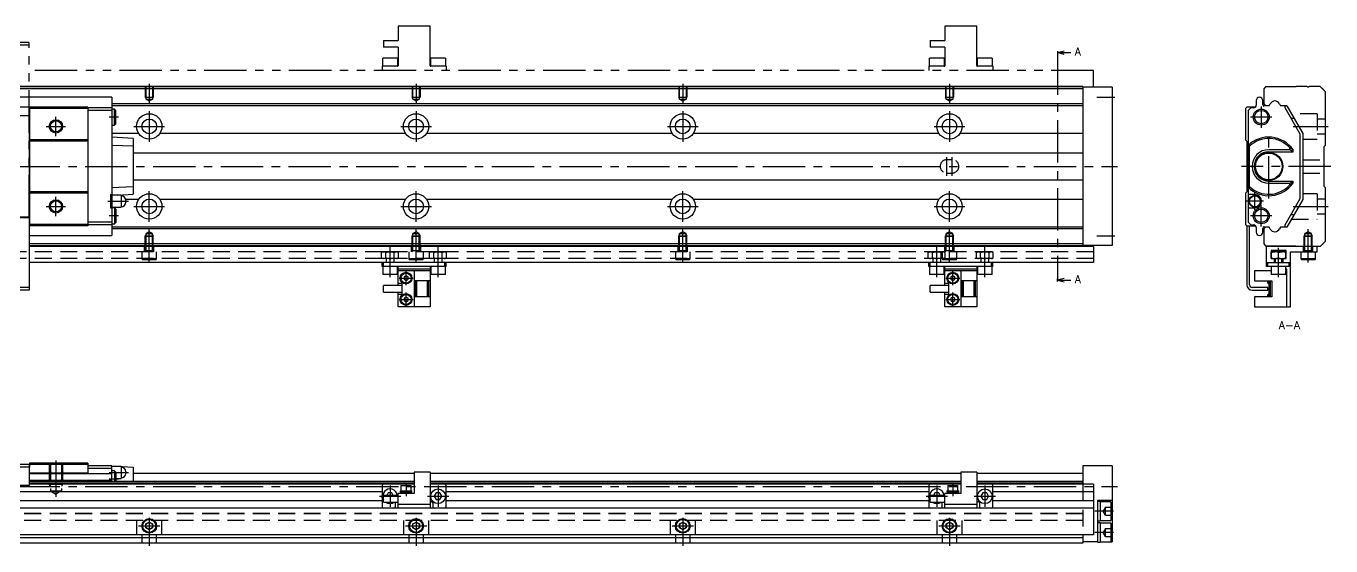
# Model space of a CAD drawing. Extents: x -2 to 744, y -8 to 204.
# Drawn here: x 255.2 to 744.4, y 9 to 203.9 of the extents above; entities that cross this region are included whole.
import ezdxf

# ---------------------------------------------------------------- set-up
doc = ezdxf.new("R2010")
doc.units = 0
doc.header["$LTSCALE"] = 0.5
for name, pattern in [('CENTER', [50.8, 31.75, -6.35, 6.35, -6.35]), ('DASHED', [19.05, 12.7, -6.35]), ('PHANTOM', [63.5, 31.75, -6.35, 6.35, -6.35, 6.35, -6.35])]:
    doc.linetypes.add(name, pattern=pattern)
for name, color, linetype in [('MSM_CENTER', 1, 'CENTER'), ('MSM_CONTINUOUS', 7, 'CONTINUOUS'), ('MSM_DASHED', 4, 'DASHED'), ('MSM_IMAGINARY', 6, 'PHANTOM'), ('MSM_NARROW', 5, 'CONTINUOUS'), ('MSM_PART_NUMBER', 7, 'CONTINUOUS')]:
    doc.layers.add(name, color=color, linetype=linetype)
doc.styles.get("Standard").update_dxf_attribs({"font": 'txt.shx', "height": 3, "bigfont": 'bigfont.shx'})

msp = doc.modelspace()

# ---------------------------------------------------------------- linework, layer by layer
at = {"layer": 'MSM_CENTER'}
for p, q in [((641.92, 193.98), (641.92, 108.62)), ((301.4, 182.3), (301.4, 174.79)), ((401.4, 182.3), (401.4, 174.79)), ((501.4, 182.3), (501.4, 174.79)), ((601.4, 182.3), (601.4, 174.79)), ((656.65, 177.3), (663.4, 177.3)), ((301.4, 172.05), (301.4, 160.55)), ((401.4, 172.05), (401.4, 160.55)), ((501.4, 172.05), (501.4, 160.55)), ((601.4, 172.05), (601.4, 160.55)), ((718.3, 173.8), (718.3, 165.8)), ((266.4, 162.67), (266.4, 169.92)), ((289.9, 169.8), (286.4, 169.8)), ((722.3, 169.8), (714.3, 169.8)), ((262.77, 166.3), (270.02, 166.3)), ((295.65, 166.3), (307.15, 166.3)), ((395.65, 166.3), (407.15, 166.3)), ((495.65, 166.3), (507.15, 166.3)), ((595.65, 166.3), (607.15, 166.3)), ((721.1, 139.3), (721.1, 163.3)), ((730.22, 166.3), (743.4, 166.3)), ((600.4, 147.8), (600.4, 154.8)), ((602.4, 147.8), (602.4, 154.8)), ((-2, 151.3), (664.4, 151.3)), ((744.4, 151.3), (710.9, 151.3)), ((301.4, 130.55), (301.4, 142.05)), ((401.4, 130.55), (401.4, 142.05)), ((501.4, 130.55), (501.4, 142.05)), ((601.4, 130.55), (601.4, 142.05)), ((266.4, 132.67), (266.4, 139.92)), ((285.9, 138.2), (293.6, 138.2)), ((719.15, 138.2), (712.65, 138.2)), ((715.9, 134.95), (715.9, 141.45)), ((262.77, 136.3), (270.02, 136.3)), ((289.9, 132.8), (286.4, 132.8)), ((295.65, 136.3), (307.15, 136.3)), ((395.65, 136.3), (407.15, 136.3)), ((495.65, 136.3), (507.15, 136.3)), ((595.65, 136.3), (607.15, 136.3)), ((722.3, 132.8), (714.3, 132.8)), ((718.3, 128.8), (718.3, 136.8)), ((730.22, 136.3), (743.4, 136.3)), ((301.4, 115.25), (301.4, 127.81)), ((401.4, 115.25), (401.4, 127.81)), ((501.4, 115.25), (501.4, 127.81)), ((601.4, 115.25), (601.4, 127.81)), ((735.9, 115.25), (735.9, 127.81)), ((656.65, 125.3), (663.4, 125.3)), ((391.65, 109.7), (391.65, 121.05)), ((409.65, 109.7), (409.65, 121.05)), ((596.65, 109.7), (596.65, 121.05)), ((614.65, 109.7), (614.65, 121.05)), ((724.8, 109.7), (724.8, 120.8)), ((395.02, 109.4), (400.27, 109.4)), ((397.65, 106.77), (397.65, 112.02)), ((600.02, 109.4), (605.27, 109.4)), ((602.65, 106.77), (602.65, 112.02)), ((397.65, 98.77), (397.65, 104.02)), ((602.65, 98.77), (602.65, 104.02)), ((395.02, 101.4), (400.27, 101.4)), ((600.02, 101.4), (605.27, 101.4)), ((266.4, 41), (266.4, 27.41)), ((286.4, 36.5), (293.6, 36.5)), ((-2, 31.3), (664.4, 31.3)), ((286.4, 34.1), (289.9, 34.1)), ((391.65, 31.6), (391.65, 23.6)), ((397.65, 32.7), (397.65, 27.7)), ((409.65, 31.6), (409.65, 23.6)), ((596.65, 31.6), (596.65, 23.6)), ((602.65, 32.7), (602.65, 27.7)), ((614.65, 31.6), (614.65, 23.6)), ((387.65, 27.6), (395.65, 27.6)), ((405.65, 27.6), (413.65, 27.6)), ((592.65, 27.6), (600.65, 27.6)), ((610.65, 27.6), (618.65, 27.6)), ((662.9, 22), (655.9, 22)), ((297.4, 16.5), (305.4, 16.5)), ((301.4, 19.5), (301.4, 9)), ((397.4, 16.5), (405.4, 16.5)), ((401.4, 19.5), (401.4, 9)), ((497.4, 16.5), (505.4, 16.5)), ((501.4, 19.5), (501.4, 9)), ((597.4, 16.5), (605.4, 16.5)), ((601.4, 19.5), (601.4, 9)), ((662.9, 14), (655.9, 14))]:
    msp.add_line(p, q, dxfattribs=at)
at = {"layer": 'MSM_CONTINUOUS'}
for p, q in [((641.92, 193.98), (644.42, 194.65)), ((641.92, 194.48), (641.92, 193.48)), ((644.42, 193.31), (641.92, 193.98)), ((641.92, 193.98), (646.92, 193.98)), ((651.4, 181.3), (151.4, 181.3)), ((651.4, 181.1), (151.4, 181.1)), ((651.4, 181.3), (651.4, 121.3)), ((662.4, 181), (651.4, 181)), ((662.4, 181), (662.4, 121.6)), ((719.9, 181.1), (719.2, 180.4)), ((731.2, 181.1), (719.9, 181.1)), ((731.4, 181.3), (731.2, 181.1)), ((735.5, 181.3), (731.4, 181.3)), ((740.4, 181.3), (736.3, 181.3)), ((742.4, 179.3), (740.4, 181.3)), ((651.4, 180.4), (151.4, 180.4)), ((287.4, 177.2), (215.4, 177.2)), ((287.4, 177.2), (287.4, 125.4)), ((719.2, 180.4), (719.2, 174.75)), ((742.4, 159.3), (742.4, 179.3)), ((278.4, 173.55), (224.4, 173.55)), ((256.5, 173.55), (256.5, 129.05)), ((278.4, 173.05), (256.5, 173.05)), ((278.4, 173.55), (278.4, 129.05)), ((287.4, 173.25), (278.4, 173.25)), ((287.4, 172.25), (278.4, 172.25)), ((651.4, 174.75), (287.4, 174.75)), ((651.4, 174.05), (287.4, 174.05)), ((288.4, 172.8), (287.4, 172.8)), ((288.9, 172.3), (288.4, 172.8)), ((288.4, 166.8), (288.4, 172.8)), ((288.9, 167.3), (288.9, 172.3)), ((712.9, 173.55), (712.4, 173.05)), ((712.4, 173.05), (712.4, 161.3)), ((716.11, 173.55), (712.9, 173.55)), ((714.4, 173.25), (713.4, 172.25)), ((713.4, 172.25), (713.4, 130.35)), ((715.4, 173.25), (714.4, 173.25)), ((716.4, 175.95), (716.4, 174.25)), ((718.9, 174.55), (718.9, 175.95)), ((719.2, 174.75), (719.9, 174.05)), ((719.85, 174.1), (719.7, 174.1)), ((721.25, 174.05), (719.9, 174.05)), ((721.25, 174.05), (721.62, 174.7)), ((725.12, 174.8), (725.55, 174.05)), ((727.9, 174.05), (725.55, 174.05)), ((727.24, 173.2), (727.24, 173.6)), ((732.9, 163.39), (727.24, 173.2)), ((727.9, 174.05), (733.9, 163.66)), ((256.4, 170.3), (246.4, 170.3)), ((256.4, 170.3), (256.4, 104.92)), ((287.4, 166.8), (288.4, 166.8)), ((288.4, 166.8), (288.9, 167.3)), ((730.64, 169.3), (729.49, 169.3)), ((297.45, 163.66), (287.4, 163.66)), ((295.4, 161.77), (287.4, 162.3)), ((295.4, 161.77), (295.4, 140.83)), ((397.45, 163.66), (305.35, 163.66)), ((497.45, 163.66), (405.35, 163.66)), ((597.45, 163.66), (505.35, 163.66)), ((651.4, 163.66), (605.35, 163.66)), ((732.9, 162.45), (732.9, 163.39)), ((732.9, 139.21), (732.9, 161.65)), ((733.9, 163.66), (733.9, 138.94)), ((278.4, 161.3), (256.5, 161.3)), ((278.4, 160.8), (256.5, 160.8)), ((295.4, 158.9), (287.4, 159.16)), ((712.4, 161.3), (712.9, 160.8)), ((712.9, 160.8), (712.9, 141.8)), ((713.9, 158.9), (713.4, 159.16)), ((713.9, 143.7), (713.9, 158.9)), ((728.95, 157.56), (721.1, 157.56)), ((721.1, 156.8), (730.2, 156.8)), ((728.95, 157.56), (728.95, 158.23)), ((730.2, 156.8), (728.95, 157.56)), ((730.2, 156.8), (730.2, 157.48)), ((741.9, 158.8), (742.4, 159.3)), ((741.9, 143.8), (741.9, 158.8)), ((651.4, 156.3), (295.4, 156.3)), ((287.4, 143.44), (295.4, 143.7)), ((295.4, 146.3), (651.4, 146.3)), ((713.4, 143.44), (713.9, 143.7)), ((721.1, 145.8), (730.2, 145.8)), ((721.1, 145.04), (728.95, 145.04)), ((728.95, 145.04), (730.2, 145.8)), ((728.95, 144.37), (728.95, 145.04)), ((730.2, 145.12), (730.2, 145.8)), ((742.4, 143.3), (741.9, 143.8)), ((742.4, 123.3), (742.4, 143.3)), ((278.4, 141.8), (256.5, 141.8)), ((278.4, 141.3), (256.5, 141.3)), ((286.9, 140.7), (286.9, 135.7)), ((286.9, 140.7), (287.4, 140.7)), ((287.4, 139.7), (286.9, 139.7)), ((290.85, 140.45), (287.4, 140.45)), ((289.66, 140.45), (295.4, 140.83)), ((290.85, 140.45), (290.85, 135.95)), ((297.45, 138.94), (292.54, 138.94)), ((292.6, 138.5), (292.6, 137.9)), ((397.45, 138.94), (305.35, 138.94)), ((497.45, 138.94), (405.35, 138.94)), ((597.45, 138.94), (505.35, 138.94)), ((651.4, 138.94), (605.35, 138.94)), ((712.9, 141.8), (712.4, 141.3)), ((712.4, 141.3), (712.4, 129.55)), ((715.9, 140.7), (713.4, 140.7)), ((727.24, 129.4), (732.9, 139.21)), ((733.9, 138.94), (727.9, 128.55)), ((286.9, 136.7), (287.4, 136.7)), ((286.9, 135.7), (287.4, 135.7)), ((287.4, 135.95), (290.85, 135.95)), ((288.4, 135.8), (287.4, 135.8)), ((288.4, 135.8), (288.4, 129.8)), ((288.9, 135.3), (288.4, 135.8)), ((288.9, 135.3), (288.9, 130.3)), ((713.4, 135.7), (715.9, 135.7)), ((729.49, 133.3), (730.64, 133.3)), ((278.4, 129.05), (256.4, 129.05)), ((278.4, 129.55), (256.5, 129.55)), ((287.4, 130.35), (278.4, 130.35)), ((287.4, 129.35), (278.4, 129.35)), ((287.4, 129.8), (288.4, 129.8)), ((651.4, 128.55), (287.4, 128.55)), ((651.4, 127.85), (287.4, 127.85)), ((288.4, 129.8), (288.9, 130.3)), ((712.4, 129.55), (712.9, 129.05)), ((712.9, 129.05), (716.11, 129.05)), ((712.9, 129.05), (712.9, 106.9)), ((713.4, 130.35), (714.4, 129.35)), ((713.9, 106.9), (713.9, 129.05)), ((714.4, 129.35), (715.4, 129.35)), ((716.4, 128.35), (716.4, 126.65)), ((718.9, 126.65), (718.9, 128.05)), ((719.9, 128.55), (719.2, 127.85)), ((719.2, 127.85), (719.2, 122.2)), ((719.7, 128.5), (719.85, 128.5)), ((721.25, 128.55), (719.9, 128.55)), ((721.68, 127.8), (721.25, 128.55)), ((725.55, 128.55), (725.18, 127.9)), ((727.9, 128.55), (725.55, 128.55)), ((727.24, 129), (727.24, 129.4)), ((256.4, 125.4), (287.4, 125.4)), ((740.4, 121.3), (742.4, 123.3)), ((651.4, 122.2), (256.4, 122.2)), ((651.4, 121.5), (256.4, 121.5)), ((655.4, 121.3), (256.4, 121.3)), ((662.4, 121.6), (651.4, 121.6)), ((655.4, 121.3), (655.4, 115.3)), ((719.2, 122.2), (719.9, 121.5)), ((719.9, 121.5), (731.2, 121.5)), ((740.4, 121.3), (720.3, 121.3)), ((720.3, 113.7), (720.3, 121.3)), ((727.65, 119.8), (721.95, 119.8)), ((721.95, 119.8), (721.95, 116.8)), ((727.55, 119.2), (722.05, 119.2)), ((722.05, 116.8), (722.05, 119.2)), ((724.8, 118.95), (723.42, 119.2)), ((724.8, 117.05), (724.8, 118.95)), ((727.55, 118.95), (726.17, 119.2)), ((727.55, 116.8), (727.55, 119.2)), ((727.65, 116.8), (727.65, 119.8)), ((729.3, 119.3), (739.3, 119.3)), ((729.3, 113.7), (729.3, 119.3)), ((731.2, 121.5), (731.4, 121.3)), ((733.15, 119.3), (733.15, 116.6)), ((738.65, 116.6), (738.65, 119.3)), ((739.3, 119.3), (739.3, 121.3)), ((655.4, 115.3), (256.4, 115.3)), ((388.65, 113.7), (388.65, 115.3)), ((412.65, 113.7), (388.65, 113.7)), ((388.9, 113.7), (388.9, 110.7)), ((389.15, 113.7), (389.15, 115.3)), ((394.4, 110.7), (394.4, 113.7)), ((394.65, 106.65), (394.65, 113.57)), ((406.65, 112.7), (394.65, 112.7)), ((406.65, 113.57), (406.65, 98.7)), ((406.9, 113.7), (406.9, 110.7)), ((412.15, 113.7), (412.15, 115.3)), ((412.4, 110.7), (412.4, 113.7)), ((412.65, 113.7), (412.65, 115.3)), ((593.65, 113.7), (593.65, 115.3)), ((617.65, 113.7), (593.65, 113.7)), ((593.9, 113.7), (593.9, 110.7)), ((594.15, 113.7), (594.15, 115.3)), ((599.4, 110.7), (599.4, 113.7)), ((599.65, 106.65), (599.65, 113.57)), ((611.65, 112.7), (599.65, 112.7)), ((611.65, 113.57), (611.65, 98.7)), ((611.9, 113.7), (611.9, 110.7)), ((617.15, 113.7), (617.15, 115.3)), ((617.4, 110.7), (617.4, 113.7)), ((617.65, 113.7), (617.65, 115.3)), ((720.3, 115.3), (729.3, 115.3)), ((729.3, 113.7), (720.3, 113.7)), ((720.8, 113.7), (720.8, 115.3)), ((721.95, 116.8), (727.65, 116.8)), ((722.05, 117.05), (723.42, 116.8)), ((722.05, 113.7), (722.05, 110.7)), ((723.1, 116.8), (723.1, 115.3)), ((723.3, 116.8), (723.3, 115.3)), ((724.8, 117.05), (726.17, 116.8)), ((726.3, 115.3), (726.3, 116.8)), ((726.5, 115.3), (726.5, 116.8)), ((727.55, 110.7), (727.55, 113.7)), ((727.7, 112.7), (727.7, 98.7)), ((728.8, 113.7), (728.8, 115.3)), ((729.3, 98.7), (729.3, 112.7)), ((733.15, 116.6), (733.45, 116.3)), ((738.65, 116.6), (733.15, 116.6)), ((738.35, 116.3), (733.45, 116.3)), ((738.35, 116.3), (738.65, 116.6)), ((394.4, 110.7), (388.9, 110.7)), ((406.65, 112.1), (394.65, 112.1)), ((397.65, 110.27), (396.9, 109.83)), ((396.9, 109.83), (396.9, 108.97)), ((396.9, 108.97), (397.65, 108.53)), ((398.4, 109.83), (397.65, 110.27)), ((397.65, 108.53), (398.4, 108.97)), ((398.4, 108.97), (398.4, 109.83)), ((400.65, 112.1), (400.65, 98.7)), ((406.65, 108.4), (400.65, 108.4)), ((401.15, 102.4), (401.15, 108.4)), ((401.65, 102.4), (401.65, 108.4)), ((405.65, 102.4), (405.65, 108.4)), ((406.15, 102.4), (406.15, 108.4)), ((412.4, 110.7), (406.9, 110.7)), ((599.4, 110.7), (593.9, 110.7)), ((611.65, 112.1), (599.65, 112.1)), ((602.65, 110.27), (601.9, 109.83)), ((601.9, 109.83), (601.9, 108.97)), ((601.9, 108.97), (602.65, 108.53)), ((603.4, 109.83), (602.65, 110.27)), ((602.65, 108.53), (603.4, 108.97)), ((603.4, 108.97), (603.4, 109.83)), ((605.65, 112.1), (605.65, 98.7)), ((611.65, 108.4), (605.65, 108.4)), ((606.15, 102.4), (606.15, 108.4)), ((606.65, 102.4), (606.65, 108.4)), ((610.65, 102.4), (610.65, 108.4)), ((611.15, 102.4), (611.15, 108.4)), ((617.4, 110.7), (611.9, 110.7)), ((644.42, 109.29), (641.92, 108.62)), ((641.92, 108.12), (641.92, 109.12)), ((641.92, 108.62), (644.42, 107.95)), ((641.92, 108.62), (646.92, 108.62)), ((715.7, 112.1), (715.7, 108.4)), ((722.05, 112.1), (715.7, 112.1)), ((715.7, 108.4), (722.2, 108.4)), ((720.7, 107.5), (720.7, 108.4)), ((721.2, 102.4), (721.2, 108.4)), ((721.7, 102.4), (721.7, 108.4)), ((727.55, 110.7), (722.05, 110.7)), ((722.2, 108.4), (722.2, 102.4)), ((727.7, 112.1), (727.55, 112.1)), ((256.4, 104.9), (246.4, 104.9)), ((396.15, 106.65), (389.15, 106.65)), ((389.15, 104.15), (389.15, 106.65)), ((389.15, 104.15), (396.15, 104.15)), ((396.15, 107.4), (394.65, 107.4)), ((394.65, 98.7), (394.65, 104.15)), ((394.65, 103.4), (396.15, 103.4)), ((396.15, 103.4), (396.15, 107.4)), ((601.15, 106.65), (594.15, 106.65)), ((594.15, 104.15), (594.15, 106.65)), ((594.15, 104.15), (601.15, 104.15)), ((601.15, 107.4), (599.65, 107.4)), ((599.65, 98.7), (599.65, 104.15)), ((599.65, 103.4), (601.15, 103.4)), ((601.15, 103.4), (601.15, 107.4)), ((720.8, 105.9), (714.9, 105.9)), ((714.9, 104.9), (720.8, 104.9)), ((720.7, 107.5), (721.2, 107.5)), ((721.2, 103.3), (720.7, 103.3)), ((720.7, 102.4), (720.7, 103.3)), ((720.8, 104.9), (720.8, 105.9)), ((406.65, 98.7), (394.65, 98.7)), ((397.65, 102.27), (396.9, 101.83)), ((396.9, 101.83), (396.9, 100.97)), ((396.9, 100.97), (397.65, 100.53)), ((398.4, 101.83), (397.65, 102.27)), ((397.65, 100.53), (398.4, 100.97)), ((398.4, 100.97), (398.4, 101.83)), ((406.65, 102.4), (400.65, 102.4)), ((611.65, 98.7), (599.65, 98.7)), ((602.65, 102.27), (601.9, 101.83)), ((601.9, 101.83), (601.9, 100.97)), ((601.9, 100.97), (602.65, 100.53)), ((603.4, 101.83), (602.65, 102.27)), ((602.65, 100.53), (603.4, 100.97)), ((603.4, 100.97), (603.4, 101.83)), ((611.65, 102.4), (605.65, 102.4)), ((715.7, 102.4), (715.7, 98.7)), ((722.2, 102.4), (715.7, 102.4)), ((715.7, 98.7), (729.3, 98.7)), ((256.4, 39.5), (246.4, 39.5)), ((256.4, 39.5), (256.4, 31.6)), ((278.4, 40), (256.5, 40)), ((256.5, 40), (256.5, 38.5)), ((278.4, 39.5), (256.5, 39.5)), ((278.4, 40), (278.4, 36.29)), ((256.5, 38.5), (256.4, 38.5)), ((278.4, 36.29), (256.4, 36.29)), ((287.4, 36), (256.4, 36)), ((287.4, 39), (278.4, 39)), ((287.4, 38), (278.4, 38)), ((287.4, 39), (295.4, 38.5)), ((287.4, 33.2), (287.4, 39)), ((290.85, 38.75), (287.4, 38.75)), ((288.4, 37.1), (287.4, 37.1)), ((288.9, 36.6), (288.4, 37.1)), ((288.4, 37.1), (288.4, 33.2)), ((288.9, 36.6), (288.9, 33.2)), ((288.9, 34.25), (290.85, 34.25)), ((290.85, 38.75), (290.85, 34.25)), ((292.6, 36.8), (292.6, 36.2)), ((295.4, 38.5), (295.4, 33.2)), ((295.4, 36.3), (400.65, 36.3)), ((406.65, 36.7), (400.65, 36.7)), ((400.65, 36.7), (400.65, 28.7)), ((406.65, 36.7), (406.65, 23.1)), ((406.65, 36.3), (605.65, 36.3)), ((605.65, 36.7), (605.65, 28.7)), ((611.65, 36.7), (605.65, 36.7)), ((611.65, 36.7), (611.65, 23.1)), ((611.65, 36.3), (651.4, 36.3)), ((662.4, 39), (651.4, 39)), ((651.4, 39), (651.4, 32.1)), ((662.4, 39), (662.4, 10.5)), ((256.4, 31.6), (246.4, 31.6)), ((287.4, 33.5), (256.4, 33.5)), ((400.65, 33.2), (256.4, 33.2)), ((400.65, 32.5), (256.4, 32.5)), ((400.65, 32.1), (256.4, 32.1)), ((388.65, 31.6), (388.65, 23.6)), ((395.45, 29.7), (395.45, 29.2)), ((395.45, 29.7), (399.85, 29.7)), ((395.75, 31.7), (395.75, 29.7)), ((395.75, 31.7), (399.55, 31.7)), ((399.55, 29.7), (399.55, 31.7)), ((399.85, 29.2), (399.85, 29.7)), ((605.65, 33.2), (406.65, 33.2)), ((605.65, 32.5), (406.65, 32.5)), ((605.65, 32.1), (406.65, 32.1)), ((412.65, 23.6), (412.65, 31.6)), ((593.65, 31.6), (593.65, 23.6)), ((600.45, 29.7), (600.45, 29.2)), ((600.45, 29.7), (604.85, 29.7)), ((600.75, 31.7), (600.75, 29.7)), ((600.75, 31.7), (604.55, 31.7)), ((604.55, 29.7), (604.55, 31.7)), ((604.85, 29.2), (604.85, 29.7)), ((651.4, 33.2), (611.65, 33.2)), ((651.4, 32.5), (611.65, 32.5)), ((655.4, 32.1), (611.65, 32.1)), ((617.65, 23.6), (617.65, 31.6)), ((655.4, 32.1), (655.4, 13.1)), ((388.65, 29.3), (207.65, 29.3)), ((388.65, 25.9), (207.65, 25.9)), ((388.47, 27.6), (388.65, 27.9)), ((388.65, 27.3), (388.47, 27.6)), ((394.65, 27.95), (389.15, 27.95)), ((389.15, 25.45), (389.15, 27.95)), ((389.15, 25.45), (394.65, 25.45)), ((390.93, 28.85), (390.41, 27.95)), ((392.37, 28.85), (390.93, 28.85)), ((392.89, 27.95), (392.37, 28.85)), ((393.65, 23.6), (393.65, 25.2)), ((400.65, 28.7), (394.65, 28.7)), ((394.65, 23.1), (394.65, 28.7)), ((394.65, 24.7), (406.65, 24.7)), ((395.45, 29.2), (399.85, 29.2)), ((395.65, 29.2), (395.65, 28.7)), ((399.65, 28.7), (399.65, 29.2)), ((406.65, 25.7), (407.15, 25.7)), ((407.65, 25.2), (407.65, 23.6)), ((408.93, 28.85), (408.21, 27.6)), ((408.21, 27.6), (408.93, 26.35)), ((410.37, 28.85), (408.93, 28.85)), ((408.93, 26.35), (410.37, 26.35)), ((411.09, 27.6), (410.37, 28.85)), ((410.37, 26.35), (411.09, 27.6)), ((412.83, 27.6), (412.61, 27.22)), ((593.65, 29.3), (412.65, 29.3)), ((412.65, 27.9), (412.83, 27.6)), ((593.65, 25.9), (412.65, 25.9)), ((593.47, 27.6), (593.65, 27.9)), ((593.65, 27.3), (593.47, 27.6)), ((599.65, 27.95), (594.15, 27.95)), ((594.15, 25.45), (594.15, 27.95)), ((594.15, 25.45), (599.65, 25.45)), ((595.93, 28.85), (595.41, 27.95)), ((597.37, 28.85), (595.93, 28.85)), ((597.89, 27.95), (597.37, 28.85)), ((598.65, 23.6), (598.65, 25.2)), ((605.65, 28.7), (599.65, 28.7)), ((599.65, 23.1), (599.65, 28.7)), ((599.65, 24.7), (611.65, 24.7)), ((600.45, 29.2), (604.85, 29.2)), ((600.65, 29.2), (600.65, 28.7)), ((604.65, 28.7), (604.65, 29.2)), ((611.65, 25.7), (612.15, 25.7)), ((612.65, 25.2), (612.65, 23.6)), ((613.93, 28.85), (613.21, 27.6)), ((613.21, 27.6), (613.93, 26.35)), ((615.37, 28.85), (613.93, 28.85)), ((613.93, 26.35), (615.37, 26.35)), ((616.09, 27.6), (615.37, 28.85)), ((615.37, 26.35), (616.09, 27.6)), ((617.83, 27.6), (617.61, 27.22)), ((655.4, 29.3), (617.65, 29.3)), ((617.65, 27.9), (617.83, 27.6)), ((655.4, 25.9), (617.65, 25.9)), ((662.4, 26), (656.9, 26)), ((656.9, 26), (656.9, 10.35)), ((657.9, 25.65), (656.9, 25.65)), ((657.9, 25.65), (657.9, 18.35)), ((661.9, 25.5), (657.9, 25.5)), ((661.9, 25.5), (661.9, 18.5)), ((655.4, 23.1), (147.4, 23.1)), ((300.15, 17.22), (301.4, 17.94)), ((300.15, 15.78), (300.15, 17.22)), ((301.4, 15.06), (300.15, 15.78)), ((301.4, 17.94), (302.65, 17.22)), ((302.65, 15.78), (301.4, 15.06)), ((302.65, 17.22), (302.65, 15.78)), ((400.15, 17.22), (401.4, 17.94)), ((400.15, 15.78), (400.15, 17.22)), ((401.4, 15.06), (400.15, 15.78)), ((401.4, 17.94), (402.65, 17.22)), ((402.65, 15.78), (401.4, 15.06)), ((402.65, 17.22), (402.65, 15.78)), ((500.15, 17.22), (501.4, 17.94)), ((500.15, 15.78), (500.15, 17.22)), ((501.4, 15.06), (500.15, 15.78)), ((501.4, 17.94), (502.65, 17.22)), ((502.65, 15.78), (501.4, 15.06)), ((502.65, 17.22), (502.65, 15.78)), ((600.15, 17.22), (601.4, 17.94)), ((600.15, 15.78), (600.15, 17.22)), ((601.4, 15.06), (600.15, 15.78)), ((601.4, 17.94), (602.65, 17.22)), ((602.65, 15.78), (601.4, 15.06)), ((602.65, 17.22), (602.65, 15.78)), ((656.9, 18.35), (657.9, 18.35)), ((657.9, 17.65), (656.9, 17.65)), ((657.9, 18.5), (661.9, 18.5)), ((657.9, 17.65), (657.9, 10.35)), ((661.9, 17.5), (657.9, 17.5)), ((661.9, 17.5), (661.9, 10.5)), ((655.4, 13.1), (147.4, 13.1)), ((651.4, 12), (151.4, 12)), ((651.4, 10), (151.4, 10)), ((651.4, 13.1), (651.4, 10)), ((656.9, 10.5), (651.4, 10.5)), ((656.9, 10.35), (657.9, 10.35)), ((657.9, 10.5), (662.4, 10.5))]:
    msp.add_line(p, q, dxfattribs=at)
for centre, radius in [((718.3, 169.8), 3), ((718.3, 169.8), 2.5), ((266.4, 166.3), 2.07), ((301.4, 166.3), 4.75), ((301.4, 166.3), 2.75), ((401.4, 166.3), 4.75), ((401.4, 166.3), 2.75), ((501.4, 166.3), 4.75), ((501.4, 166.3), 2.75), ((601.4, 166.3), 4.75), ((601.4, 166.3), 2.75), ((721.1, 151.3), 5.3), ((721.1, 151.3), 5), ((266.4, 136.3), 2.07), ((301.4, 136.3), 4.75), ((301.4, 136.3), 2.75), ((401.4, 136.3), 4.75), ((401.4, 136.3), 2.75), ((501.4, 136.3), 4.75), ((501.4, 136.3), 2.75), ((601.4, 136.3), 4.75), ((601.4, 136.3), 2.75), ((715.9, 138.2), 2.25), ((715.9, 138.2), 2.05), ((718.3, 132.8), 3), ((718.3, 132.8), 2.5), ((397.65, 109.4), 2.2), ((397.65, 109.4), 1.9), ((602.65, 109.4), 2.2), ((602.65, 109.4), 1.9), ((397.65, 101.4), 2.2), ((397.65, 101.4), 1.9), ((602.65, 101.4), 2.2), ((602.65, 101.4), 1.9), ((409.65, 27.6), 2.75), ((614.65, 27.6), 2.75), ((301.4, 16.5), 2.75), ((301.4, 16.5), 2.45), ((301.4, 16.5), 1.25), ((401.4, 16.5), 2.75), ((401.4, 16.5), 2.45), ((401.4, 16.5), 1.25), ((501.4, 16.5), 2.75), ((501.4, 16.5), 2.45), ((501.4, 16.5), 1.25), ((601.4, 16.5), 2.75), ((601.4, 16.5), 2.45), ((601.4, 16.5), 1.25)]:
    msp.add_circle(centre, radius, dxfattribs=at)
for centre, radius, start, end in [((735.9, 181.6), 0.5, 216.8699, 323.1301), ((717.65, 175.95), 1.25, 0, 180), ((739.9, 179), 2, 36.8699, 53.1301), ((715.4, 174.25), 1, 270, 0), ((719.9, 174.55), 1, 180, 228.766), ((719.7, 173.6), 0.5, 90, 156.6746), ((723.55, 173.65), 2.2, 93.981, 151.4552), ((723.25, 173.65), 2.2, 31.4553, 86.019), ((726.74, 173.6), 0.5, 0, 64.1915), ((721.1, 151.3), 11, 34.1804, 134.427), ((721.1, 151.3), 10.47, 41.4448, 133.4287), ((733.2, 162.05), 0.5, 126.8699, 233.1301), ((721.1, 151.3), 6.26, 90, 270), ((721.1, 151.3), 5.5, 90, 270), ((725.05, 150.3), 8.84, 54.3755, 63.8517), ((721.1, 151.3), 11, 225.573, 325.8196), ((721.1, 151.3), 10.47, 226.5713, 318.5552), ((725.05, 152.3), 8.83, 296.1475, 305.6253), ((290.85, 138.5), 1.75, 0, 90), ((290.85, 137.9), 1.75, 270, 0), ((715.9, 138.2), 2.5, 270, 90), ((715.4, 128.35), 1, 0, 90), ((719.9, 128.05), 1, 131.234, 180), ((719.7, 129), 0.5, 203.3254, 270), ((723.55, 128.95), 2.2, 211.4553, 266.019), ((723.25, 128.95), 2.2, 273.981, 331.4552), ((726.74, 129), 0.5, 295.8754, 0), ((717.65, 126.65), 1.25, 180, 0), ((739.9, 123.6), 2, 306.8699, 323.1301), ((723.61, 114.17), 5.03, 92.1474, 108.1088), ((726.42, 113.83), 5.37, 92.6597, 107.5964), ((394.43, 113.22), 0.474, 75.8416, 93.5777), ((394.54, 113.57), 0.114, 359.2421, 85.1843), ((406.76, 113.57), 0.114, 128.9711, 180.0605), ((406.87, 113.29), 0.411, 86.4451, 116.3724), ((599.43, 113.22), 0.474, 75.8416, 93.5777), ((599.54, 113.57), 0.114, 359.2421, 85.1843), ((611.76, 113.57), 0.114, 128.9711, 180.0605), ((611.87, 113.29), 0.411, 86.4451, 116.3724), ((723.26, 121.72), 4.93, 271.9773, 288.2788), ((726.09, 121.27), 4.47, 271.1335, 289.1226), ((726.7, 112.7), 1, 0, 31.7883), ((726.7, 112.7), 2.6, 0, 22.6199), ((714.9, 106.9), 2, 180, 270), ((714.9, 106.9), 1, 180, 270), ((290.85, 36.8), 1.75, 0, 90), ((290.85, 36.2), 1.75, 270, 0), ((389.15, 31.6), 0.5, 90, 180), ((391.65, 27.6), 2.75, 7.312, 204.62), ((412.15, 31.6), 0.5, 0, 90), ((594.15, 31.6), 0.5, 90, 180), ((596.65, 27.6), 2.75, 7.312, 204.62), ((617.15, 31.6), 0.5, 0, 90), ((391.65, 27.6), 2.75, 231.4273, 308.5727), ((394.15, 25.2), 0.5, 150, 180), ((394.22, 25.21), 0.429, 358.6925, 34.0177), ((407.15, 25.2), 0.501, 90.0618, 179.9383), ((407.15, 25.2), 0.5, 0, 90), ((596.65, 27.6), 2.75, 231.4273, 308.5727), ((599.15, 25.2), 0.5, 150, 180), ((599.22, 25.21), 0.429, 358.6925, 34.0177), ((612.15, 25.2), 0.501, 90.0618, 179.9383), ((612.15, 25.2), 0.5, 0, 90), ((389.15, 23.6), 0.5, 180, 270), ((393.15, 23.6), 0.5, 270, 0), ((408.15, 23.6), 0.5, 180, 270), ((412.15, 23.6), 0.5, 270, 360), ((594.15, 23.6), 0.5, 180, 270), ((598.15, 23.6), 0.5, 270, 0), ((613.15, 23.6), 0.5, 180, 270), ((617.15, 23.6), 0.5, 270, 360)]:
    msp.add_arc(centre, radius, start, end, dxfattribs=at)
at = {"layer": 'MSM_DASHED'}
for p, q in [((299.9, 181.3), (299.9, 177.3)), ((300.17, 176.5), (300.17, 181.3)), ((302.63, 181.3), (302.63, 176.5)), ((302.9, 181.3), (302.9, 177.3)), ((399.9, 181.3), (399.9, 177.3)), ((400.17, 176.5), (400.17, 181.3)), ((402.63, 181.3), (402.63, 176.5)), ((402.9, 181.3), (402.9, 177.3)), ((499.9, 181.3), (499.9, 177.3)), ((500.17, 176.5), (500.17, 181.3)), ((502.63, 181.3), (502.63, 176.5)), ((502.9, 181.3), (502.9, 177.3)), ((599.9, 181.3), (599.9, 177.3)), ((600.17, 176.5), (600.17, 181.3)), ((602.63, 181.3), (602.63, 176.5)), ((602.9, 181.3), (602.9, 177.3)), ((300.17, 176.83), (299.9, 177.3)), ((299.9, 177.3), (302.9, 177.3)), ((300.17, 176.5), (302.63, 176.5)), ((301.4, 175.79), (300.17, 176.5)), ((302.63, 176.5), (301.4, 175.79)), ((302.63, 176.83), (302.9, 177.3)), ((400.17, 176.83), (399.9, 177.3)), ((399.9, 177.3), (402.9, 177.3)), ((400.17, 176.5), (402.63, 176.5)), ((401.4, 175.79), (400.17, 176.5)), ((402.63, 176.5), (401.4, 175.79)), ((402.63, 176.83), (402.9, 177.3)), ((500.17, 176.83), (499.9, 177.3)), ((499.9, 177.3), (502.9, 177.3)), ((500.17, 176.5), (502.63, 176.5)), ((501.4, 175.79), (500.17, 176.5)), ((502.63, 176.5), (501.4, 175.79)), ((502.63, 176.83), (502.9, 177.3)), ((600.17, 176.83), (599.9, 177.3)), ((599.9, 177.3), (602.9, 177.3)), ((600.17, 176.5), (602.63, 176.5)), ((601.4, 175.79), (600.17, 176.5)), ((602.63, 176.5), (601.4, 175.79)), ((602.63, 176.83), (602.9, 177.3)), ((739.2, 171.05), (729.63, 171.05)), ((739.2, 171.05), (739.2, 161.55)), ((742.4, 169.05), (739.2, 169.05)), ((733.9, 161.55), (739.2, 161.55)), ((739.2, 163.55), (742.4, 163.55)), ((602.4, 153.8), (600.4, 153.8)), ((733.9, 153.8), (741.9, 153.8)), ((600.4, 148.8), (602.4, 148.8)), ((733.9, 148.8), (741.9, 148.8)), ((739.2, 141.05), (733.9, 141.05)), ((739.2, 141.05), (739.2, 131.55)), ((742.4, 139.05), (739.2, 139.05)), ((739.2, 133.55), (742.4, 133.55)), ((729.63, 131.55), (739.2, 131.55)), ((300.17, 125.77), (299.9, 125.3)), ((299.9, 125.3), (302.9, 125.3)), ((299.9, 125.03), (300.17, 125.3)), ((299.9, 119.3), (299.9, 125.3)), ((302.9, 125.03), (299.9, 125.03)), ((301.4, 126.81), (300.17, 126.1)), ((300.17, 126.1), (302.63, 126.1)), ((300.17, 119.77), (300.17, 126.1)), ((302.63, 126.1), (301.4, 126.81)), ((302.63, 119.77), (302.63, 126.1)), ((302.63, 125.77), (302.9, 125.3)), ((302.9, 125.03), (302.63, 125.3)), ((302.9, 119.3), (302.9, 125.3)), ((400.17, 125.77), (399.9, 125.3)), ((399.9, 125.3), (402.9, 125.3)), ((399.9, 125.03), (400.17, 125.3)), ((399.9, 119.3), (399.9, 125.3)), ((402.9, 125.03), (399.9, 125.03)), ((401.4, 126.81), (400.17, 126.1)), ((400.17, 126.1), (402.63, 126.1)), ((400.17, 119.77), (400.17, 126.1)), ((402.63, 126.1), (401.4, 126.81)), ((402.63, 119.77), (402.63, 126.1)), ((402.63, 125.77), (402.9, 125.3)), ((402.9, 125.03), (402.63, 125.3)), ((402.9, 119.3), (402.9, 125.3)), ((500.17, 125.77), (499.9, 125.3)), ((499.9, 125.3), (502.9, 125.3)), ((499.9, 125.03), (500.17, 125.3)), ((499.9, 119.3), (499.9, 125.3)), ((502.9, 125.03), (499.9, 125.03)), ((501.4, 126.81), (500.17, 126.1)), ((500.17, 126.1), (502.63, 126.1)), ((500.17, 119.77), (500.17, 126.1)), ((502.63, 126.1), (501.4, 126.81)), ((502.63, 119.77), (502.63, 126.1)), ((502.63, 125.77), (502.9, 125.3)), ((502.9, 125.03), (502.63, 125.3)), ((502.9, 119.3), (502.9, 125.3)), ((600.17, 125.77), (599.9, 125.3)), ((599.9, 125.3), (602.9, 125.3)), ((599.9, 125.03), (600.17, 125.3)), ((599.9, 119.3), (599.9, 125.3)), ((602.9, 125.03), (599.9, 125.03)), ((601.4, 126.81), (600.17, 126.1)), ((600.17, 126.1), (602.63, 126.1)), ((600.17, 119.77), (600.17, 126.1)), ((602.63, 126.1), (601.4, 126.81)), ((602.63, 119.77), (602.63, 126.1)), ((602.63, 125.77), (602.9, 125.3)), ((602.9, 125.03), (602.63, 125.3)), ((602.9, 119.3), (602.9, 125.3)), ((734.67, 125.77), (734.4, 125.3)), ((734.4, 119.3), (734.4, 125.3)), ((734.4, 125.3), (737.4, 125.3)), ((734.4, 125.03), (734.67, 125.3)), ((737.4, 125.03), (734.4, 125.03)), ((735.9, 126.81), (734.67, 126.1)), ((734.67, 119.77), (734.67, 126.1)), ((734.67, 126.1), (737.13, 126.1)), ((737.13, 126.1), (735.9, 126.81)), ((737.13, 119.77), (737.13, 126.1)), ((737.13, 125.77), (737.4, 125.3)), ((737.4, 125.03), (737.13, 125.3)), ((737.4, 119.3), (737.4, 125.3)), ((655.4, 119.3), (147.4, 119.3)), ((298.65, 119.3), (298.65, 116.6)), ((299.65, 119.3), (299.65, 121.3)), ((299.9, 119.3), (300.17, 119.77)), ((299.9, 119.77), (302.9, 119.77)), ((302.9, 119.3), (302.63, 119.77)), ((303.15, 119.3), (303.15, 121.3)), ((304.15, 116.6), (304.15, 119.3)), ((388.9, 119.2), (388.47, 118.95)), ((388.47, 117.05), (388.47, 118.95)), ((394.4, 119.2), (388.9, 119.2)), ((390.06, 118.95), (389.27, 119.2)), ((390.06, 117.05), (390.06, 118.95)), ((393.24, 117.05), (393.24, 118.95)), ((394.83, 118.95), (394.03, 119.2)), ((394.83, 118.95), (394.4, 119.2)), ((394.83, 117.05), (394.83, 118.95)), ((398.65, 119.3), (398.65, 116.6)), ((399.65, 119.3), (399.65, 121.3)), ((399.9, 119.3), (400.17, 119.77)), ((399.9, 119.77), (402.9, 119.77)), ((402.9, 119.3), (402.63, 119.77)), ((403.15, 119.3), (403.15, 121.3)), ((404.15, 116.6), (404.15, 119.3)), ((406.9, 119.2), (406.47, 118.95)), ((406.47, 117.05), (406.47, 118.95)), ((412.4, 119.2), (406.9, 119.2)), ((408.06, 118.95), (407.27, 119.2)), ((408.06, 117.05), (408.06, 118.95)), ((411.24, 117.05), (411.24, 118.95)), ((412.83, 118.95), (412.03, 119.2)), ((412.83, 118.95), (412.4, 119.2)), ((412.83, 117.05), (412.83, 118.95)), ((498.65, 119.3), (498.65, 116.6)), ((499.65, 119.3), (499.65, 121.3)), ((499.9, 119.3), (500.17, 119.77)), ((499.9, 119.77), (502.9, 119.77)), ((502.9, 119.3), (502.63, 119.77)), ((503.15, 119.3), (503.15, 121.3)), ((504.15, 116.6), (504.15, 119.3)), ((593.9, 119.2), (593.47, 118.95)), ((593.47, 117.05), (593.47, 118.95)), ((599.4, 119.2), (593.9, 119.2)), ((595.06, 118.95), (594.27, 119.2)), ((595.06, 117.05), (595.06, 118.95)), ((598.24, 117.05), (598.24, 118.95)), ((598.65, 119.3), (598.65, 116.6)), ((599.83, 118.95), (599.03, 119.2)), ((599.83, 118.95), (599.4, 119.2)), ((599.65, 119.3), (599.65, 121.3)), ((599.83, 117.05), (599.83, 118.95)), ((599.9, 119.3), (600.17, 119.77)), ((599.9, 119.77), (602.9, 119.77)), ((602.9, 119.3), (602.63, 119.77)), ((603.15, 119.3), (603.15, 121.3)), ((604.15, 116.6), (604.15, 119.3)), ((611.9, 119.2), (611.47, 118.95)), ((611.47, 117.05), (611.47, 118.95)), ((617.4, 119.2), (611.9, 119.2)), ((613.06, 118.95), (612.27, 119.2)), ((613.06, 117.05), (613.06, 118.95)), ((616.24, 117.05), (616.24, 118.95)), ((617.83, 118.95), (617.03, 119.2)), ((617.83, 118.95), (617.4, 119.2)), ((617.83, 117.05), (617.83, 118.95)), ((734.15, 119.3), (734.15, 121.3)), ((734.4, 119.77), (737.4, 119.77)), ((734.4, 119.3), (734.67, 119.77)), ((737.4, 119.3), (737.13, 119.77)), ((737.65, 119.3), (737.65, 121.3)), ((655.4, 116.8), (147.4, 116.8)), ((298.65, 116.6), (298.95, 116.3)), ((304.15, 116.6), (298.65, 116.6)), ((303.85, 116.3), (298.95, 116.3)), ((303.85, 116.3), (304.15, 116.6)), ((388.47, 117.05), (388.9, 116.8)), ((388.47, 117.05), (389.27, 116.8)), ((394.4, 116.8), (388.9, 116.8)), ((390.15, 116.8), (390.15, 115.3)), ((393.15, 115.3), (393.15, 116.8)), ((393.24, 117.05), (394.03, 116.8)), ((394.4, 116.8), (394.83, 117.05)), ((398.65, 116.6), (398.95, 116.3)), ((404.15, 116.6), (398.65, 116.6)), ((403.85, 116.3), (398.95, 116.3)), ((403.85, 116.3), (404.15, 116.6)), ((406.47, 117.05), (406.9, 116.8)), ((406.47, 117.05), (407.27, 116.8)), ((412.4, 116.8), (406.9, 116.8)), ((408.15, 116.8), (408.15, 115.3)), ((411.15, 115.3), (411.15, 116.8)), ((411.24, 117.05), (412.03, 116.8)), ((412.4, 116.8), (412.83, 117.05)), ((498.65, 116.6), (498.95, 116.3)), ((504.15, 116.6), (498.65, 116.6)), ((503.85, 116.3), (498.95, 116.3)), ((503.85, 116.3), (504.15, 116.6)), ((593.47, 117.05), (593.9, 116.8)), ((593.47, 117.05), (594.27, 116.8)), ((599.4, 116.8), (593.9, 116.8)), ((595.15, 116.8), (595.15, 115.3)), ((598.15, 115.3), (598.15, 116.8)), ((598.24, 117.05), (599.03, 116.8)), ((598.65, 116.6), (598.95, 116.3)), ((604.15, 116.6), (598.65, 116.6)), ((603.85, 116.3), (598.95, 116.3)), ((599.4, 116.8), (599.83, 117.05)), ((603.85, 116.3), (604.15, 116.6)), ((611.47, 117.05), (611.9, 116.8)), ((611.47, 117.05), (612.27, 116.8)), ((617.4, 116.8), (611.9, 116.8)), ((613.15, 116.8), (613.15, 115.3)), ((616.15, 115.3), (616.15, 116.8)), ((616.24, 117.05), (617.03, 116.8)), ((617.4, 116.8), (617.83, 117.05)), ((256.4, 105.9), (246.4, 105.9)), ((263.9, 40), (263.9, 32)), ((264.33, 40), (264.33, 29.6)), ((268.47, 40), (268.47, 29.6)), ((268.9, 40), (268.9, 32)), ((256.4, 38.5), (246.4, 38.5)), ((268.9, 32), (263.9, 32)), ((263.9, 32), (264.33, 31.25)), ((264.33, 29.6), (268.47, 29.6)), ((264.33, 29.6), (266.4, 28.41)), ((268.47, 29.6), (266.4, 28.41)), ((268.9, 32), (268.47, 31.25)), ((651.4, 32.1), (651.4, 14.64)), ((651.4, 21.2), (151.4, 21.2)), ((651.4, 21), (151.4, 21)), ((659.9, 23.5), (659.03, 22)), ((659.9, 20.5), (659.03, 22)), ((659.9, 20.5), (659.9, 23.5)), ((659.9, 23.5), (661.9, 23.5)), ((659.9, 20.5), (661.9, 20.5)), ((651.4, 18.5), (151.4, 18.5)), ((296.65, 18.5), (296.65, 13.2)), ((306.15, 13.2), (306.15, 18.5)), ((396.65, 18.5), (396.65, 13.2)), ((406.15, 13.2), (406.15, 18.5)), ((496.65, 18.5), (496.65, 13.2)), ((506.15, 13.2), (506.15, 18.5)), ((596.65, 18.5), (596.65, 13.2)), ((606.15, 13.2), (606.15, 18.5)), ((659.9, 15.5), (659.03, 14)), ((659.9, 12.5), (659.9, 15.5)), ((659.9, 15.5), (661.9, 15.5)), ((306.15, 13.2), (296.65, 13.2)), ((298.65, 13.2), (298.65, 10)), ((304.15, 10), (304.15, 13.2)), ((406.15, 13.2), (396.65, 13.2)), ((398.65, 13.2), (398.65, 10)), ((404.15, 10), (404.15, 13.2)), ((506.15, 13.2), (496.65, 13.2)), ((498.65, 13.2), (498.65, 10)), ((504.15, 10), (504.15, 13.2)), ((606.15, 13.2), (596.65, 13.2)), ((598.65, 13.2), (598.65, 10)), ((604.15, 10), (604.15, 13.2)), ((659.9, 12.5), (659.03, 14)), ((659.9, 12.5), (661.9, 12.5))]:
    msp.add_line(p, q, dxfattribs=at)
for centre, radius, start, end in [((600.4, 151.3), 2.5, 90, 270), ((602.4, 151.3), 2.5, 270, 90), ((389.45, 117.22), 1.99, 95.1303, 119.2549), ((391.65, 113.95), 5.25, 72.4118, 107.5882), ((394.14, 117.44), 1.76, 93.5736, 120.811), ((407.45, 117.22), 1.99, 95.1303, 119.2549), ((409.65, 113.95), 5.25, 72.4118, 107.5882), ((412.14, 117.44), 1.76, 93.5736, 120.811), ((594.45, 117.22), 1.99, 95.1303, 119.2549), ((596.65, 113.95), 5.25, 72.4118, 107.5882), ((599.14, 117.44), 1.76, 93.5736, 120.811), ((612.45, 117.22), 1.99, 95.1303, 119.2549), ((614.65, 113.95), 5.25, 72.4118, 107.5882), ((617.14, 117.44), 1.76, 93.5736, 120.811), ((389.11, 118.73), 1.94, 274.8328, 299.563), ((391.65, 122.05), 5.25, 252.4121, 287.5879), ((393.76, 119.08), 2.3, 276.7715, 297.6243), ((407.11, 118.73), 1.94, 274.8328, 299.563), ((409.65, 122.05), 5.25, 252.4121, 287.5879), ((411.76, 119.08), 2.3, 276.7715, 297.6243), ((594.11, 118.73), 1.94, 274.8328, 299.563), ((596.65, 122.05), 5.25, 252.4121, 287.5879), ((598.76, 119.08), 2.3, 276.7715, 297.6243), ((612.11, 118.73), 1.94, 274.8328, 299.563), ((614.65, 122.05), 5.25, 252.4121, 287.5879), ((616.76, 119.08), 2.3, 276.7715, 297.6243)]:
    msp.add_arc(centre, radius, start, end, dxfattribs=at)
at = {"layer": 'MSM_IMAGINARY'}
for p, q in [((394.65, 203.9), (394.65, 198.45)), ((406.65, 203.9), (394.65, 203.9)), ((406.65, 189.03), (406.65, 203.9)), ((599.65, 203.9), (599.65, 198.45)), ((611.65, 203.9), (599.65, 203.9)), ((611.65, 189.03), (611.65, 203.9)), ((256.4, 197.7), (246.4, 197.7)), ((256.4, 196.7), (246.4, 196.7)), ((256.4, 132.3), (256.4, 197.68)), ((389.15, 198.45), (389.15, 195.95)), ((389.15, 198.45), (394.65, 198.45)), ((394.65, 195.95), (389.15, 195.95)), ((394.65, 195.95), (394.65, 189.03)), ((594.15, 198.45), (599.65, 198.45)), ((594.15, 198.45), (594.15, 195.95)), ((599.65, 195.95), (594.15, 195.95)), ((599.65, 195.95), (599.65, 189.03)), ((394.4, 191.9), (388.9, 191.9)), ((388.9, 188.9), (388.9, 191.9)), ((394.4, 191.9), (394.4, 188.9)), ((406.9, 188.9), (406.9, 191.9)), ((412.4, 191.9), (406.9, 191.9)), ((412.4, 191.9), (412.4, 188.9)), ((593.9, 188.9), (593.9, 191.9)), ((599.4, 191.9), (593.9, 191.9)), ((599.4, 191.9), (599.4, 188.9)), ((611.9, 188.9), (611.9, 191.9)), ((617.4, 191.9), (611.9, 191.9)), ((617.4, 191.9), (617.4, 188.9)), ((655.4, 187.3), (256.4, 187.3)), ((388.65, 188.9), (388.65, 187.3)), ((394.4, 188.9), (388.65, 188.9)), ((412.65, 188.9), (406.9, 188.9)), ((412.65, 188.9), (412.65, 187.3)), ((593.65, 188.9), (593.65, 187.3)), ((599.4, 188.9), (593.65, 188.9)), ((617.65, 188.9), (611.9, 188.9)), ((617.65, 188.9), (617.65, 187.3)), ((655.4, 181.3), (655.4, 187.3)), ((256.4, 132.3), (246.4, 132.3)), ((256.4, 132), (246.4, 132))]:
    msp.add_line(p, q, dxfattribs=at)
for centre, radius, start, end in [((394.43, 189.38), 0.474, 266.4223, 284.1584), ((394.54, 189.03), 0.114, 274.8157, 0.7579), ((406.76, 189.03), 0.114, 179.9395, 231.0289), ((406.87, 189.31), 0.411, 243.6276, 273.5549), ((599.43, 189.38), 0.474, 266.4223, 284.1584), ((599.54, 189.03), 0.114, 274.8157, 0.7579), ((611.76, 189.03), 0.114, 179.9395, 231.0289), ((611.87, 189.31), 0.411, 243.6276, 273.5549)]:
    msp.add_arc(centre, radius, start, end, dxfattribs=at)
at = {"layer": 'MSM_NARROW'}
for p, q in [((723.57, 115.3), (723.57, 116.8)), ((726.03, 115.3), (726.03, 116.8))]:
    msp.add_line(p, q, dxfattribs=at)
for centre in [(266.4, 166.3), (266.4, 136.3)]:
    msp.add_circle(centre, 2.5, dxfattribs=at)

# ---------------------------------------------------------------- texts
at = {"layer": 'MSM_PART_NUMBER'}
for s, p in [('A', (648.34, 192.85)), ('A', (648.34, 107.49)), ('A-A', (724.86, 90.23))]:
    msp.add_text(s, height=3, dxfattribs=at).set_placement(p)

doc.saveas('drawing.dxf')
